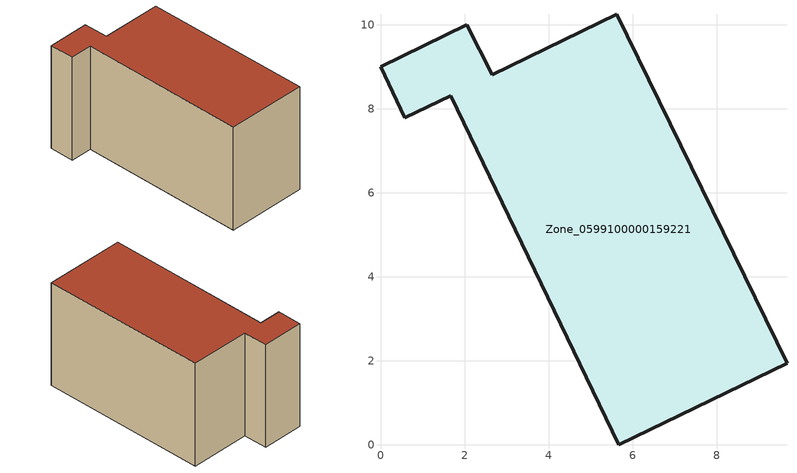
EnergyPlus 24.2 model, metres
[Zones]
Zone_0599100000159221
 floor ground (C_G): 0.58,7.79 0,9 2.06,10.01 2.66,8.81 5.63,10.26 9.68,1.95 5.68,0 1.68,8.32 z0
 wall outside (C_F): 2.66,8.81 2.06,10.01 0,9 0.58,7.79 1.68,8.32 5.68,0 9.68,1.95 5.63,10.26 2.66,8.81 z0:5.88
 roof outside (C_R): 9.68,1.95 5.63,10.26 2.66,8.81 2.06,10.01 0,9 0.58,7.79 1.68,8.32 5.68,0 z5.88
[BUILDING]
Pand.0599100000159221: North Axis=0; Terrain=City; Loads Convergence Tolerance Value=0.04; Temperature Convergence Tolerance Value=0.4; Solar Distribution=FullExterior; Maximum Number of Warmup Days=25; Minimum Number of Warmup Days=1
[Site:Location]
Rotterdam.The.Hague.AP_ZH_NLD Design_Conditions: Latitude=51.96; Longitude=4.45; Time Zone=1; Elevation=-4.5
[SITE:GROUNDTEMPERATURE:BUILDINGSURFACE]
18, 18, 18, 18, 18, 18, 18, 18, 18, 18, 18, 18
[MATERIAL] Thermal Absorptance=0.9; Solar Absorptance=0.7; Visible Absorptance=0.7
Name | Roughness | Thickness | Conductivity | Density | Specific Heat
G.TI.1946-1964 | MediumSmooth | 0.15 | 1 | 540 | 1210
F.TI.1946-1964 | Rough | 0.3 | 0.857143 | 1920 | 840
R.TI.1946-1964 | MediumRough | 0.2 | 0.277778 | 1500 | 1000
[CONSTRUCTION]
C_G: G.TI.1946-1964
C_F: F.TI.1946-1964
C_R: R.TI.1946-1964
[ZONE]
Zone_0599100000159221: Type=1; Multiplier=1; Ceiling Height=Autocalculate; Volume=Autocalculate; Floor Area=autocalculate; Part of Total Floor Area=Yes
[ZONEINFILTRATION:DESIGNFLOWRATE]
Infil_Zone_0599100000159221: Zone or ZoneList or Space or SpaceList=Zone_0599100000159221; Schedule=AlwaysOn; Design Flow Rate Calculation Method=Flow/Area; Flow Rate per Floor Area=0.003; Constant Term Coefficient=1; Temperature Term Coefficient=0; Velocity Term Coefficient=0; Velocity Squared Term Coefficient=0
[HVACTEMPLATE:ZONE:IDEALLOADSAIRSYSTEM]
Zone_0599100000159221: Maximum Heating Supply Air Temperature=50; Minimum Cooling Supply Air Temperature=13; Maximum Heating Supply Air Humidity Ratio=0.0156; Minimum Cooling Supply Air Humidity Ratio=0.0077; Heating Limit=NoLimit; Cooling Limit=NoLimit; Dehumidification Control Type=ConstantSensibleHeatRatio; Cooling Sensible Heat Ratio=0.7; Dehumidification Setpoint=60; Humidification Control Type=None; Humidification Setpoint=30; Outdoor Air Method=None; Outdoor Air Flow Rate per Person=0.00944; Outdoor Air Flow Rate per Zone Floor Area=0; Outdoor Air Flow Rate per Zone=0; Demand Controlled Ventilation Type=None; Outdoor Air Economizer Type=NoEconomizer; Heat Recovery Type=None; Sensible Heat Recovery Effectiveness=0.7; Latent Heat Recovery Effectiveness=0.65
[ZONECONTROL:THERMOSTAT]
ThermostatControl_Zone_0599100000159221: Zone or ZoneList=Zone_0599100000159221; Control Type Schedule=DualSetpointControlType; Control 1=Thermostat_Zone_0599100000159221; Temperature Difference Between Cutout And Setpoint=0
[THERMOSTATSETPOINT:DUALSETPOINT]
Thermostat_Zone_0599100000159221: Heating Setpoint Temperature Schedule=HeatingSetpoint_Zone_0599100000159221; Cooling Setpoint Temperature Schedule=CoolingSetpoint_Zone_0599100000159221
[SCHEDULE:COMPACT]
HeatingSetpoint_Zone_0599100000159221: Through: 12/31, For: AllDays, Until: 24:00, 21
CoolingSetpoint_Zone_0599100000159221: Through: 12/31, For: AllDays, Until: 24:00, 24
DualSetpointControlType: Through: 12/31, For: AllDays, Until: 24:00, 4
AlwaysOn: Through: 12/31, For: AllDays, Until: 24:00, 1
